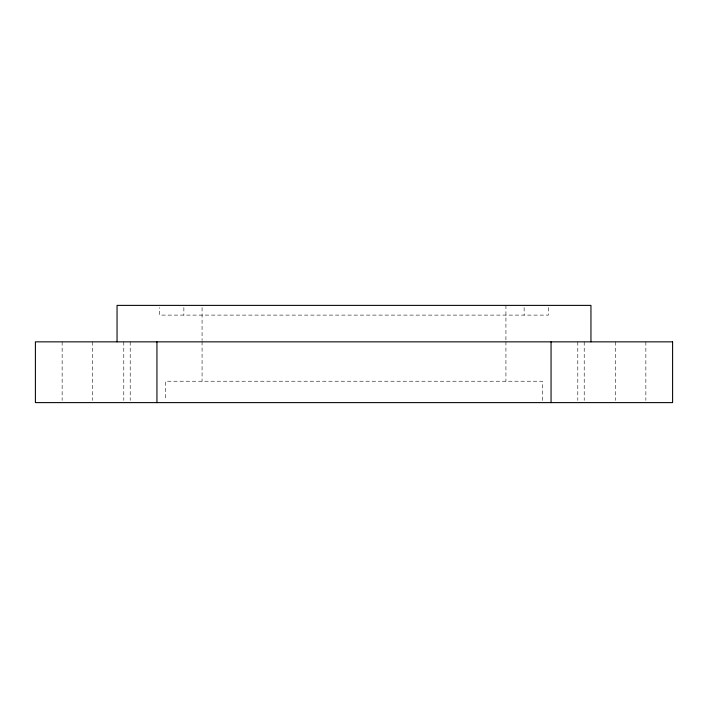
<?xml version="1.0" encoding="UTF-8"?>
<svg xmlns="http://www.w3.org/2000/svg" width="708" height="708" viewBox="0 0 708 708"><rect width="100%" height="100%" fill="white"/><g stroke="black" fill="none" stroke-linecap="round" stroke-linejoin="round"><path stroke-width="0.53" stroke-dasharray="3.54 2.66" d="M645.855 341.849L645.864 400.409M615.633 341.849L615.633 400.409M584.215 341.849L584.215 400.409M577.799 341.849L577.799 400.409M548.399 307.546L548.399 315.104L159.601 315.104L159.601 307.546M542.39 400.48L542.39 381.223L165.61 381.223L165.61 400.48M524.132 307.546L524.132 315.104M505.928 305.387L505.928 340.557M505.928 341.654L505.928 381.223M202.072 307.582L202.072 340.557M202.072 341.654L202.072 381.223M183.868 307.546L183.868 315.104M130.201 341.849L130.201 400.409M123.785 341.849L123.785 400.409M92.367 341.849L92.367 400.409M62.145 341.849L62.136 400.409"/><path stroke-width="1.06" d="M590.95 341.849L590.95 305.387L117.05 305.387L117.05 341.849M551.054 341.849L551.054 402.613M156.937 341.849L156.937 402.613M672.6 341.849L35.4 341.849L35.4 402.613L672.6 402.613L672.6 341.849"/></g></svg>
